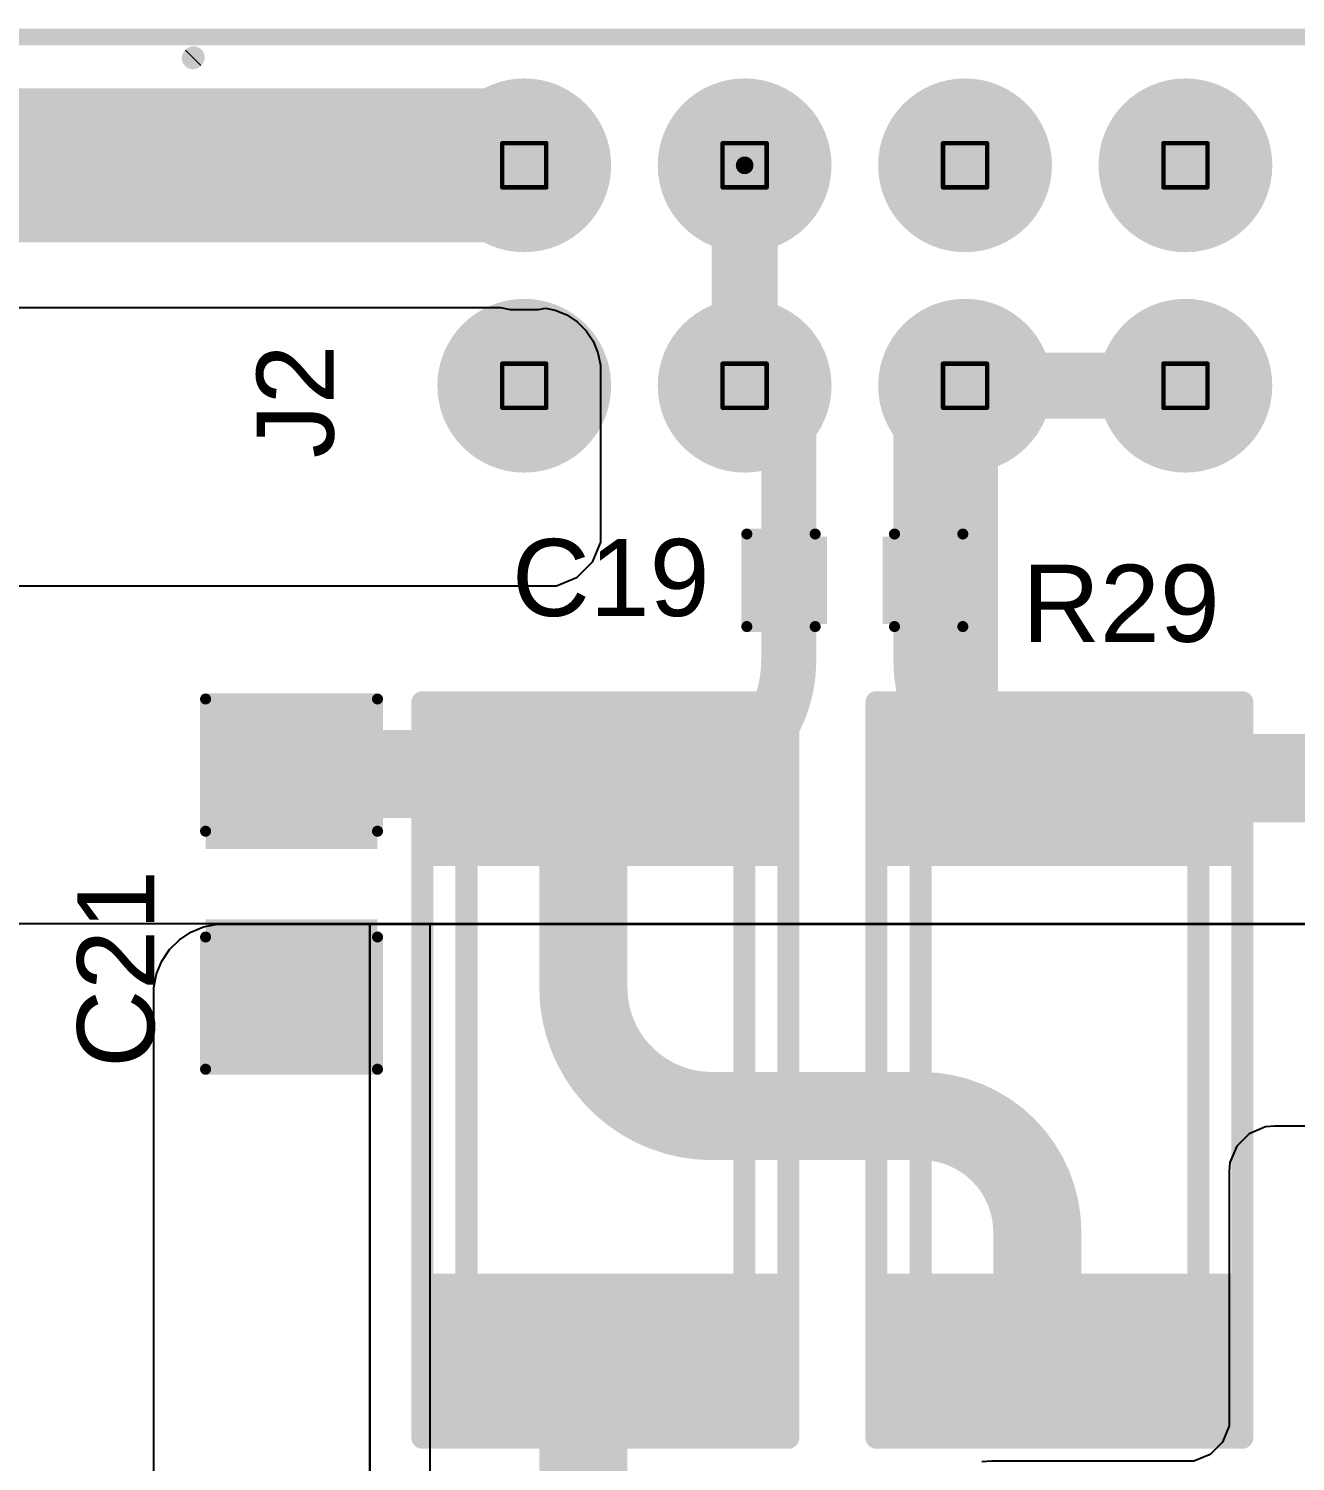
# Model space of a CAD drawing. Header units: inches. Extents: x 0 to 276, y 0 to 124.
# Drawn here: x 35.32 to 49.92, y 48.33 to 64.85 of the extents above; entities that cross this region are included whole.
import ezdxf

# ---------------------------------------------------------------- set-up
doc = ezdxf.new("R2010")
doc.units = ezdxf.units.IN
for name, color, linetype in [('Board Outline', 216, 'Continuous'), ('Bottom Layer', 5, 'Continuous'), ('Bottom Overlay', 54, 'Continuous'), ('Bottom Paste', 16, 'Continuous'), ('Bottom Solder', 6, 'Continuous'), ('Drill Drawing', 1, 'Continuous'), ('Multi-Layer', 9, 'Continuous'), ('Pad Holes', 156, 'Continuous'), ('Top Layer', 1, 'Continuous'), ('Top Overlay', 2, 'Continuous'), ('Top Paste', 8, 'Continuous'), ('Top Solder', 216, 'Continuous')]:
    doc.layers.add(name, color=color, linetype=linetype)
doc.styles.add('Arial', font='', dxfattribs={"height": 0.2})
doc.styles.get('Arial').set_extended_font_data('Arial')

# ---------------------------------------------------------------- blocks, each defined once
blk = doc.blocks.new('SFH11_PBPC_D12_RA_BK_10')
at = {"layer": 'Bottom Layer'}
h = blk.add_hatch(color=5, dxfattribs=at)
edge = h.paths.add_edge_path()
edge.add_arc((6.35, 1.27000254), 0.8999982, 0, 360)
h = blk.add_hatch(color=5, dxfattribs=at)
edge = h.paths.add_edge_path()
edge.add_arc((8.889999999999999, 1.27000254), 0.8999982, 0, 360)
h = blk.add_hatch(color=5, dxfattribs=at)
edge = h.paths.add_edge_path()
edge.add_arc((11.43, 1.27000254), 0.8999982, 0, 360)
h = blk.add_hatch(color=5, dxfattribs=at)
edge = h.paths.add_edge_path()
edge.add_arc((13.97, 1.27000254), 0.8999982, 0, 360)
h = blk.add_hatch(color=5, dxfattribs=at)
edge = h.paths.add_edge_path()
edge.add_arc((6.35, -1.26999746), 0.8999982, 0, 360)
h = blk.add_hatch(color=5, dxfattribs=at)
edge = h.paths.add_edge_path()
edge.add_arc((8.889999999999999, -1.26999492), 0.8999982, 0, 360)
h = blk.add_hatch(color=5, dxfattribs=at)
edge = h.paths.add_edge_path()
edge.add_arc((11.43000254, -1.26999492), 0.8999982, 0, 360)
h = blk.add_hatch(color=5, dxfattribs=at)
edge = h.paths.add_edge_path()
edge.add_arc((13.97, -1.26999492), 0.8999982, 0, 360)
at = {"layer": 'Bottom Solder'}
h = blk.add_hatch(color=6, dxfattribs=at)
edge = h.paths.add_edge_path()
edge.add_arc((6.35, 1.27000254), 1.0015982, 0, 360)
h = blk.add_hatch(color=6, dxfattribs=at)
edge = h.paths.add_edge_path()
edge.add_arc((8.889999999999999, 1.27000254), 1.0015982, 0, 360)
h = blk.add_hatch(color=6, dxfattribs=at)
edge = h.paths.add_edge_path()
edge.add_arc((11.43, 1.27000254), 1.0015982, 0, 360)
h = blk.add_hatch(color=6, dxfattribs=at)
edge = h.paths.add_edge_path()
edge.add_arc((13.97, 1.27000254), 1.0015982, 0, 360)
h = blk.add_hatch(color=6, dxfattribs=at)
edge = h.paths.add_edge_path()
edge.add_arc((6.35, -1.26999746), 1.0015982, 0, 360)
h = blk.add_hatch(color=6, dxfattribs=at)
edge = h.paths.add_edge_path()
edge.add_arc((8.889999999999999, -1.26999492), 1.0015982, 0, 360)
h = blk.add_hatch(color=6, dxfattribs=at)
edge = h.paths.add_edge_path()
edge.add_arc((11.43000254, -1.26999492), 1.0015982, 0, 360)
h = blk.add_hatch(color=6, dxfattribs=at)
edge = h.paths.add_edge_path()
edge.add_arc((13.97, -1.26999492), 1.0015982, 0, 360)
at = {"layer": 'Multi-Layer'}
h = blk.add_hatch(color=9, dxfattribs=at)
edge = h.paths.add_edge_path()
edge.add_arc((6.35, 1.27000254), 0.8999982, 0, 360)
h = blk.add_hatch(color=9, dxfattribs=at)
edge = h.paths.add_edge_path()
edge.add_arc((8.889999999999999, 1.27000254), 0.8999982, 0, 360)
h = blk.add_hatch(color=9, dxfattribs=at)
edge = h.paths.add_edge_path()
edge.add_arc((11.43, 1.27000254), 0.8999982, 0, 360)
h = blk.add_hatch(color=9, dxfattribs=at)
edge = h.paths.add_edge_path()
edge.add_arc((13.97, 1.27000254), 0.8999982, 0, 360)
h = blk.add_hatch(color=9, dxfattribs=at)
edge = h.paths.add_edge_path()
edge.add_arc((6.35, -1.26999746), 0.8999982, 0, 360)
h = blk.add_hatch(color=9, dxfattribs=at)
edge = h.paths.add_edge_path()
edge.add_arc((8.889999999999999, -1.26999492), 0.8999982, 0, 360)
h = blk.add_hatch(color=9, dxfattribs=at)
edge = h.paths.add_edge_path()
edge.add_arc((11.43000254, -1.26999492), 0.8999982, 0, 360)
h = blk.add_hatch(color=9, dxfattribs=at)
edge = h.paths.add_edge_path()
edge.add_arc((13.97, -1.26999492), 0.8999982, 0, 360)
at = {"layer": 'Pad Holes'}
h = blk.add_hatch(color=7, dxfattribs=at)
edge = h.paths.add_edge_path()
edge.add_arc((6.35, 1.27000254), 0.50999898, 0, 360)
h = blk.add_hatch(color=7, dxfattribs=at)
edge = h.paths.add_edge_path()
edge.add_arc((8.889999999999999, 1.27000254), 0.50999898, 0, 360)
h = blk.add_hatch(color=7, dxfattribs=at)
edge = h.paths.add_edge_path()
edge.add_arc((11.43, 1.27000254), 0.50999898, 0, 360)
h = blk.add_hatch(color=7, dxfattribs=at)
edge = h.paths.add_edge_path()
edge.add_arc((13.97, 1.27000254), 0.50999898, 0, 360)
h = blk.add_hatch(color=7, dxfattribs=at)
edge = h.paths.add_edge_path()
edge.add_arc((6.35, -1.26999746), 0.50999898, 0, 360)
h = blk.add_hatch(color=7, dxfattribs=at)
edge = h.paths.add_edge_path()
edge.add_arc((8.889999999999999, -1.26999492), 0.50999898, 0, 360)
h = blk.add_hatch(color=7, dxfattribs=at)
edge = h.paths.add_edge_path()
edge.add_arc((11.43000254, -1.26999492), 0.50999898, 0, 360)
h = blk.add_hatch(color=7, dxfattribs=at)
edge = h.paths.add_edge_path()
edge.add_arc((13.97, -1.26999492), 0.50999898, 0, 360)
at = {"layer": 'Top Layer'}
h = blk.add_hatch(color=1, dxfattribs=at)
edge = h.paths.add_edge_path()
edge.add_arc((6.35, 1.27000254), 0.8999982, 0, 360)
h = blk.add_hatch(color=1, dxfattribs=at)
edge = h.paths.add_edge_path()
edge.add_arc((8.889999999999999, 1.27000254), 0.8999982, 0, 360)
h = blk.add_hatch(color=1, dxfattribs=at)
edge = h.paths.add_edge_path()
edge.add_arc((11.43, 1.27000254), 0.8999982, 0, 360)
h = blk.add_hatch(color=1, dxfattribs=at)
edge = h.paths.add_edge_path()
edge.add_arc((13.97, 1.27000254), 0.8999982, 0, 360)
h = blk.add_hatch(color=1, dxfattribs=at)
edge = h.paths.add_edge_path()
edge.add_arc((6.35, -1.26999746), 0.8999982, 0, 360)
h = blk.add_hatch(color=1, dxfattribs=at)
edge = h.paths.add_edge_path()
edge.add_arc((8.889999999999999, -1.26999492), 0.8999982, 0, 360)
h = blk.add_hatch(color=1, dxfattribs=at)
edge = h.paths.add_edge_path()
edge.add_arc((11.43000254, -1.26999492), 0.8999982, 0, 360)
h = blk.add_hatch(color=1, dxfattribs=at)
edge = h.paths.add_edge_path()
edge.add_arc((13.97, -1.26999492), 0.8999982, 0, 360)
at = {"layer": 'Top Solder'}
h = blk.add_hatch(color=216, dxfattribs=at)
edge = h.paths.add_edge_path()
edge.add_arc((6.35, 1.27000254), 1.0015982, 0, 360)
h = blk.add_hatch(color=216, dxfattribs=at)
edge = h.paths.add_edge_path()
edge.add_arc((8.889999999999999, 1.27000254), 1.0015982, 0, 360)
h = blk.add_hatch(color=216, dxfattribs=at)
edge = h.paths.add_edge_path()
edge.add_arc((11.43, 1.27000254), 1.0015982, 0, 360)
h = blk.add_hatch(color=216, dxfattribs=at)
edge = h.paths.add_edge_path()
edge.add_arc((13.97, 1.27000254), 1.0015982, 0, 360)
h = blk.add_hatch(color=216, dxfattribs=at)
edge = h.paths.add_edge_path()
edge.add_arc((6.35, -1.26999746), 1.0015982, 0, 360)
h = blk.add_hatch(color=216, dxfattribs=at)
edge = h.paths.add_edge_path()
edge.add_arc((8.889999999999999, -1.26999492), 1.0015982, 0, 360)
h = blk.add_hatch(color=216, dxfattribs=at)
edge = h.paths.add_edge_path()
edge.add_arc((11.43000254, -1.26999492), 1.0015982, 0, 360)
h = blk.add_hatch(color=216, dxfattribs=at)
edge = h.paths.add_edge_path()
edge.add_arc((13.97, -1.26999492), 1.0015982, 0, 360)
at = {"layer": 'Top Overlay'}
blk.add_lwpolyline([(17.79002538, -2.50457208, 0.254, 0.254, 0), (17.78, -2.51459746, 0.254, 0.254, 0)], format="xyseb", dxfattribs=at)
for points in [[(17.7165, -2.51459746, 0.127, 0.127, 1), (17.8435, -2.51459746, 0.127, 0.127, 1)], [(17.72652538, -2.50457208, 0.127, 0.127, 1), (17.85352538, -2.50457208, 0.127, 0.127, 1)]]:
    blk.add_lwpolyline(points, format="xyseb", close=True, dxfattribs=at)
blk = doc.blocks.new('RES_2512_23')
at = {"layer": 'Top Layer'}
for points in [[(-4.04999825, 1.70000041), (-2.44999891, 1.70000041), (-2.44999891, -1.70000041), (-4.04999825, -1.70000041)], [(2.45000145, 1.70000041), (4.050000789999999, 1.70000041), (4.050000789999999, -1.70000041), (2.45000145, -1.70000041)]]:
    blk.add_hatch(color=1, dxfattribs=at).paths.add_polyline_path(points)
at = {"layer": 'Top Paste'}
for points in [[(-4.04999825, 1.70000041), (-2.44999891, 1.70000041), (-2.44999891, -1.70000041), (-4.04999825, -1.70000041)], [(2.45000145, 1.70000041), (4.050000789999999, 1.70000041), (4.050000789999999, -1.70000041), (2.45000145, -1.70000041)]]:
    blk.add_hatch(color=8, dxfattribs=at).paths.add_polyline_path(points)
at = {"layer": 'Top Solder'}
for points in [[(-4.15159825, 1.80160041), (-2.34839891, 1.80160041), (-2.34839891, -1.80160041), (-4.15159825, -1.80160041)], [(2.34840145, 1.80160041), (4.15160079, 1.80160041), (4.15160079, -1.80160041), (2.34840145, -1.80160041)]]:
    blk.add_hatch(color=216, dxfattribs=at).paths.add_polyline_path(points)
at = {"layer": 'Top Overlay'}
for points in [[(-4.2418, 1.8542, 0.254, 0.254, 0), (4.236557439999999, 1.8542, 0.254, 0.254, 0)], [(-4.2418, 1.8542, 0.254, 0.254, 0), (-4.2418, -1.8542, 0.254, 0.254, 0)], [(4.236557439999999, 1.8542, 0.254, 0.254, 0), (4.236557439999999, -1.8542, 0.254, 0.254, 0)], [(-4.2418, -1.8542, 0.254, 0.254, 0), (4.236557439999999, -1.8542, 0.254, 0.254, 0)]]:
    blk.add_lwpolyline(points, format="xyseb", dxfattribs=at)
for points in [[(-4.3053, 1.8542, 0.127, 0.127, 1), (-4.1783, 1.8542, 0.127, 0.127, 1)], [(-4.3053, 1.8542, 0.127, 0.127, 1), (-4.1783, 1.8542, 0.127, 0.127, 1)], [(4.17305744, 1.8542, 0.127, 0.127, 1), (4.30005744, 1.8542, 0.127, 0.127, 1)], [(4.17305744, 1.8542, 0.127, 0.127, 1), (4.30005744, 1.8542, 0.127, 0.127, 1)], [(-4.3053, -1.8542, 0.127, 0.127, 1), (-4.1783, -1.8542, 0.127, 0.127, 1)], [(-4.3053, -1.8542, 0.127, 0.127, 1), (-4.1783, -1.8542, 0.127, 0.127, 1)], [(4.17305744, -1.8542, 0.127, 0.127, 1), (4.30005744, -1.8542, 0.127, 0.127, 1)], [(4.17305744, -1.8542, 0.127, 0.127, 1), (4.30005744, -1.8542, 0.127, 0.127, 1)]]:
    blk.add_lwpolyline(points, format="xyseb", close=True, dxfattribs=at)
blk = doc.blocks.new('RES_2512_24')
at = {"layer": 'Top Layer'}
for points in [[(-4.04999825, 1.70000041), (-2.44999891, 1.70000041), (-2.44999891, -1.70000041), (-4.04999825, -1.70000041)], [(2.45000145, 1.70000041), (4.050000789999999, 1.70000041), (4.050000789999999, -1.70000041), (2.45000145, -1.70000041)]]:
    blk.add_hatch(color=1, dxfattribs=at).paths.add_polyline_path(points)
at = {"layer": 'Top Paste'}
for points in [[(-4.04999825, 1.70000041), (-2.44999891, 1.70000041), (-2.44999891, -1.70000041), (-4.04999825, -1.70000041)], [(2.45000145, 1.70000041), (4.050000789999999, 1.70000041), (4.050000789999999, -1.70000041), (2.45000145, -1.70000041)]]:
    blk.add_hatch(color=8, dxfattribs=at).paths.add_polyline_path(points)
at = {"layer": 'Top Solder'}
for points in [[(-4.15159825, 1.80160041), (-2.34839891, 1.80160041), (-2.34839891, -1.80160041), (-4.15159825, -1.80160041)], [(2.34840145, 1.80160041), (4.15160079, 1.80160041), (4.15160079, -1.80160041), (2.34840145, -1.80160041)]]:
    blk.add_hatch(color=216, dxfattribs=at).paths.add_polyline_path(points)
at = {"layer": 'Top Overlay'}
for points in [[(-4.2418, 1.8542, 0.254, 0.254, 0), (4.236557439999999, 1.8542, 0.254, 0.254, 0)], [(-4.2418, 1.8542, 0.254, 0.254, 0), (-4.2418, -1.8542, 0.254, 0.254, 0)], [(4.236557439999999, 1.8542, 0.254, 0.254, 0), (4.236557439999999, -1.8542, 0.254, 0.254, 0)], [(-4.2418, -1.8542, 0.254, 0.254, 0), (4.236557439999999, -1.8542, 0.254, 0.254, 0)]]:
    blk.add_lwpolyline(points, format="xyseb", dxfattribs=at)
for points in [[(-4.3053, 1.8542, 0.127, 0.127, 1), (-4.1783, 1.8542, 0.127, 0.127, 1)], [(-4.3053, 1.8542, 0.127, 0.127, 1), (-4.1783, 1.8542, 0.127, 0.127, 1)], [(4.17305744, 1.8542, 0.127, 0.127, 1), (4.30005744, 1.8542, 0.127, 0.127, 1)], [(4.17305744, 1.8542, 0.127, 0.127, 1), (4.30005744, 1.8542, 0.127, 0.127, 1)], [(-4.3053, -1.8542, 0.127, 0.127, 1), (-4.1783, -1.8542, 0.127, 0.127, 1)], [(-4.3053, -1.8542, 0.127, 0.127, 1), (-4.1783, -1.8542, 0.127, 0.127, 1)], [(4.17305744, -1.8542, 0.127, 0.127, 1), (4.30005744, -1.8542, 0.127, 0.127, 1)], [(4.17305744, -1.8542, 0.127, 0.127, 1), (4.30005744, -1.8542, 0.127, 0.127, 1)]]:
    blk.add_lwpolyline(points, format="xyseb", close=True, dxfattribs=at)
blk = doc.blocks.new('RES_2512_B_25')
at = {"layer": 'Bottom Layer'}
for points in [[(-4.04999825, 1.70000041), (-2.44999891, 1.70000041), (-2.44999891, -1.70000041), (-4.04999825, -1.70000041)], [(2.45000145, 1.70000041), (4.050000789999999, 1.70000041), (4.050000789999999, -1.70000041), (2.45000145, -1.70000041)]]:
    blk.add_hatch(color=5, dxfattribs=at).paths.add_polyline_path(points)
at = {"layer": 'Bottom Paste'}
for points in [[(-4.04999825, 1.70000041), (-2.44999891, 1.70000041), (-2.44999891, -1.70000041), (-4.04999825, -1.70000041)], [(2.45000145, 1.70000041), (4.050000789999999, 1.70000041), (4.050000789999999, -1.70000041), (2.45000145, -1.70000041)]]:
    blk.add_hatch(color=16, dxfattribs=at).paths.add_polyline_path(points)
at = {"layer": 'Bottom Solder'}
for points in [[(-4.15159825, 1.80160041), (-2.34839891, 1.80160041), (-2.34839891, -1.80160041), (-4.15159825, -1.80160041)], [(2.34840145, 1.80160041), (4.15160079, 1.80160041), (4.15160079, -1.80160041), (2.34840145, -1.80160041)]]:
    blk.add_hatch(color=6, dxfattribs=at).paths.add_polyline_path(points)
at = {"layer": 'Bottom Overlay'}
for points in [[(-4.2418, 1.8542, 0.254, 0.254, 0), (-4.2418, -1.8542, 0.254, 0.254, 0)], [(-4.2418, 1.8542, 0.254, 0.254, 0), (4.236557439999999, 1.8542, 0.254, 0.254, 0)], [(4.236557439999999, 1.8542, 0.254, 0.254, 0), (4.236557439999999, -1.8542, 0.254, 0.254, 0)], [(-4.2418, -1.8542, 0.254, 0.254, 0), (4.236557439999999, -1.8542, 0.254, 0.254, 0)]]:
    blk.add_lwpolyline(points, format="xyseb", dxfattribs=at)
for points in [[(-4.3053, 1.8542, 0.127, 0.127, 1), (-4.1783, 1.8542, 0.127, 0.127, 1)], [(-4.3053, 1.8542, 0.127, 0.127, 1), (-4.1783, 1.8542, 0.127, 0.127, 1)], [(4.17305744, 1.8542, 0.127, 0.127, 1), (4.30005744, 1.8542, 0.127, 0.127, 1)], [(4.17305744, 1.8542, 0.127, 0.127, 1), (4.30005744, 1.8542, 0.127, 0.127, 1)], [(-4.3053, -1.8542, 0.127, 0.127, 1), (-4.1783, -1.8542, 0.127, 0.127, 1)], [(-4.3053, -1.8542, 0.127, 0.127, 1), (-4.1783, -1.8542, 0.127, 0.127, 1)], [(4.17305744, -1.8542, 0.127, 0.127, 1), (4.30005744, -1.8542, 0.127, 0.127, 1)], [(4.17305744, -1.8542, 0.127, 0.127, 1), (4.30005744, -1.8542, 0.127, 0.127, 1)]]:
    blk.add_lwpolyline(points, format="xyseb", close=True, dxfattribs=at)
blk = doc.blocks.new('RES_2512_B_26')
at = {"layer": 'Bottom Layer'}
for points in [[(-4.04999825, 1.70000041), (-2.44999891, 1.70000041), (-2.44999891, -1.70000041), (-4.04999825, -1.70000041)], [(2.45000145, 1.70000041), (4.050000789999999, 1.70000041), (4.050000789999999, -1.70000041), (2.45000145, -1.70000041)]]:
    blk.add_hatch(color=5, dxfattribs=at).paths.add_polyline_path(points)
at = {"layer": 'Bottom Paste'}
for points in [[(-4.04999825, 1.70000041), (-2.44999891, 1.70000041), (-2.44999891, -1.70000041), (-4.04999825, -1.70000041)], [(2.45000145, 1.70000041), (4.050000789999999, 1.70000041), (4.050000789999999, -1.70000041), (2.45000145, -1.70000041)]]:
    blk.add_hatch(color=16, dxfattribs=at).paths.add_polyline_path(points)
at = {"layer": 'Bottom Solder'}
for points in [[(-4.15159825, 1.80160041), (-2.34839891, 1.80160041), (-2.34839891, -1.80160041), (-4.15159825, -1.80160041)], [(2.34840145, 1.80160041), (4.15160079, 1.80160041), (4.15160079, -1.80160041), (2.34840145, -1.80160041)]]:
    blk.add_hatch(color=6, dxfattribs=at).paths.add_polyline_path(points)
at = {"layer": 'Bottom Overlay'}
for points in [[(-4.2418, 1.8542, 0.254, 0.254, 0), (-4.2418, -1.8542, 0.254, 0.254, 0)], [(-4.2418, 1.8542, 0.254, 0.254, 0), (4.236557439999999, 1.8542, 0.254, 0.254, 0)], [(4.236557439999999, 1.8542, 0.254, 0.254, 0), (4.236557439999999, -1.8542, 0.254, 0.254, 0)], [(-4.2418, -1.8542, 0.254, 0.254, 0), (4.236557439999999, -1.8542, 0.254, 0.254, 0)]]:
    blk.add_lwpolyline(points, format="xyseb", dxfattribs=at)
for points in [[(-4.3053, 1.8542, 0.127, 0.127, 1), (-4.1783, 1.8542, 0.127, 0.127, 1)], [(-4.3053, 1.8542, 0.127, 0.127, 1), (-4.1783, 1.8542, 0.127, 0.127, 1)], [(4.17305744, 1.8542, 0.127, 0.127, 1), (4.30005744, 1.8542, 0.127, 0.127, 1)], [(4.17305744, 1.8542, 0.127, 0.127, 1), (4.30005744, 1.8542, 0.127, 0.127, 1)], [(-4.3053, -1.8542, 0.127, 0.127, 1), (-4.1783, -1.8542, 0.127, 0.127, 1)], [(-4.3053, -1.8542, 0.127, 0.127, 1), (-4.1783, -1.8542, 0.127, 0.127, 1)], [(4.17305744, -1.8542, 0.127, 0.127, 1), (4.30005744, -1.8542, 0.127, 0.127, 1)], [(4.17305744, -1.8542, 0.127, 0.127, 1), (4.30005744, -1.8542, 0.127, 0.127, 1)]]:
    blk.add_lwpolyline(points, format="xyseb", close=True, dxfattribs=at)
blk = doc.blocks.new('C___1206_35')
at = {"layer": 'Top Layer'}
for points in [[(-2.03199746, 0.889), (-0.50799746, 0.889), (-0.50799746, -0.889), (-2.03199746, -0.889)], [(0.50799746, 0.889), (2.03199746, 0.889), (2.03199746, -0.889), (0.50799746, -0.889)]]:
    blk.add_hatch(color=1, dxfattribs=at).paths.add_polyline_path(points)
at = {"layer": 'Top Paste'}
for points in [[(-2.03199746, 0.889), (-0.50799746, 0.889), (-0.50799746, -0.889), (-2.03199746, -0.889)], [(0.50799746, 0.889), (2.03199746, 0.889), (2.03199746, -0.889), (0.50799746, -0.889)]]:
    blk.add_hatch(color=8, dxfattribs=at).paths.add_polyline_path(points)
at = {"layer": 'Top Solder'}
for points in [[(-2.13359746, 0.9905999999999999), (-0.40639746, 0.9905999999999999), (-0.40639746, -0.9905999999999999), (-2.13359746, -0.9905999999999999)], [(0.40639746, 0.9905999999999999), (2.13359746, 0.9905999999999999), (2.13359746, -0.9905999999999999), (0.40639746, -0.9905999999999999)]]:
    blk.add_hatch(color=216, dxfattribs=at).paths.add_polyline_path(points)
at = {"layer": 'Top Overlay'}
for points in [[(-2.1336, 0.9905999999999999, 0.127, 0.127, 0), (-0.6096, 0.9905999999999999, 0.127, 0.127, 0)], [(-2.1336, 0.9905999999999999, 0.127, 0.127, 0), (-2.1336, -0.9905999999999999, 0.127, 0.127, 0)], [(0.6096, 0.9905999999999999, 0.127, 0.127, 0), (2.1336, 0.9905999999999999, 0.127, 0.127, 0)], [(2.1336, 0.9905999999999999, 0.127, 0.127, 0), (2.1336, -0.9905999999999999, 0.127, 0.127, 0)], [(-2.1336, -0.9905999999999999, 0.127, 0.127, 0), (-0.6096, -0.9905999999999999, 0.127, 0.127, 0)], [(0.6096, -0.9905999999999999, 0.127, 0.127, 0), (2.1336, -0.9905999999999999, 0.127, 0.127, 0)]]:
    blk.add_lwpolyline(points, format="xyseb", dxfattribs=at)
for points in [[(-2.16535, 0.9905999999999999, 0.0635, 0.0635, 1), (-2.10185, 0.9905999999999999, 0.0635, 0.0635, 1)], [(-2.16535, 0.9905999999999999, 0.0635, 0.0635, 1), (-2.10185, 0.9905999999999999, 0.0635, 0.0635, 1)], [(-0.64135, 0.9905999999999999, 0.0635, 0.0635, 1), (-0.57785, 0.9905999999999999, 0.0635, 0.0635, 1)], [(0.57785, 0.9905999999999999, 0.0635, 0.0635, 1), (0.64135, 0.9905999999999999, 0.0635, 0.0635, 1)], [(2.10185, 0.9905999999999999, 0.0635, 0.0635, 1), (2.16535, 0.9905999999999999, 0.0635, 0.0635, 1)], [(2.10185, 0.9905999999999999, 0.0635, 0.0635, 1), (2.16535, 0.9905999999999999, 0.0635, 0.0635, 1)], [(-2.16535, -0.9905999999999999, 0.0635, 0.0635, 1), (-2.10185, -0.9905999999999999, 0.0635, 0.0635, 1)], [(-2.16535, -0.9905999999999999, 0.0635, 0.0635, 1), (-2.10185, -0.9905999999999999, 0.0635, 0.0635, 1)], [(-0.64135, -0.9905999999999999, 0.0635, 0.0635, 1), (-0.57785, -0.9905999999999999, 0.0635, 0.0635, 1)], [(0.57785, -0.9905999999999999, 0.0635, 0.0635, 1), (0.64135, -0.9905999999999999, 0.0635, 0.0635, 1)], [(2.10185, -0.9905999999999999, 0.0635, 0.0635, 1), (2.16535, -0.9905999999999999, 0.0635, 0.0635, 1)], [(2.10185, -0.9905999999999999, 0.0635, 0.0635, 1), (2.16535, -0.9905999999999999, 0.0635, 0.0635, 1)]]:
    blk.add_lwpolyline(points, format="xyseb", close=True, dxfattribs=at)
blk = doc.blocks.new('C___0603_37')
at = {"layer": 'Top Layer'}
for points in [[(-0.3809999999999999, 0.4445), (-0.3809999999999999, -0.4445), (-1.143, -0.4445), (-1.143, 0.4445)], [(1.143, 0.4445), (1.143, -0.4445), (0.3809999999999999, -0.4445), (0.3809999999999999, 0.4445)]]:
    blk.add_hatch(color=1, dxfattribs=at).paths.add_polyline_path(points)
at = {"layer": 'Top Paste'}
for points in [[(-0.3809999999999999, 0.4445), (-0.3809999999999999, -0.4445), (-1.143, -0.4445), (-1.143, 0.4445)], [(1.143, 0.4445), (1.143, -0.4445), (0.3809999999999999, -0.4445), (0.3809999999999999, 0.4445)]]:
    blk.add_hatch(color=8, dxfattribs=at).paths.add_polyline_path(points)
at = {"layer": 'Top Solder'}
for points in [[(-0.3210001199999999, 0.50449988), (-0.3210001199999999, -0.50449988), (-1.20299988, -0.50449988), (-1.20299988, 0.50449988)], [(1.20299988, 0.50449988), (1.20299988, -0.50449988), (0.3210001199999999, -0.50449988), (0.3210001199999999, 0.50449988)]]:
    blk.add_hatch(color=216, dxfattribs=at).paths.add_polyline_path(points)
at = {"layer": 'Top Overlay'}
for points in [[(-1.2446, 0.5334, 0.127, 0.127, 0), (-1.2446, -0.5334, 0.127, 0.127, 0)], [(-0.4571999999999999, 0.5334, 0.127, 0.127, 0), (-1.2446, 0.5334, 0.127, 0.127, 0)], [(1.2446, 0.5334, 0.127, 0.127, 0), (0.4571999999999999, 0.5334, 0.127, 0.127, 0)], [(1.2446, 0.5334, 0.127, 0.127, 0), (1.2446, -0.5334, 0.127, 0.127, 0)], [(-0.4571999999999999, -0.5334, 0.127, 0.127, 0), (-1.2446, -0.5334, 0.127, 0.127, 0)], [(1.2446, -0.5334, 0.127, 0.127, 0), (0.4571999999999999, -0.5334, 0.127, 0.127, 0)]]:
    blk.add_lwpolyline(points, format="xyseb", dxfattribs=at)
for points in [[(-1.27635, 0.5334, 0.0635, 0.0635, 1), (-1.21285, 0.5334, 0.0635, 0.0635, 1)], [(-1.27635, 0.5334, 0.0635, 0.0635, 1), (-1.21285, 0.5334, 0.0635, 0.0635, 1)], [(-0.4889499999999999, 0.5334, 0.0635, 0.0635, 1), (-0.42545, 0.5334, 0.0635, 0.0635, 1)], [(0.42545, 0.5334, 0.0635, 0.0635, 1), (0.4889499999999999, 0.5334, 0.0635, 0.0635, 1)], [(1.21285, 0.5334, 0.0635, 0.0635, 1), (1.27635, 0.5334, 0.0635, 0.0635, 1)], [(1.21285, 0.5334, 0.0635, 0.0635, 1), (1.27635, 0.5334, 0.0635, 0.0635, 1)], [(-1.27635, -0.5334, 0.0635, 0.0635, 1), (-1.21285, -0.5334, 0.0635, 0.0635, 1)], [(-1.27635, -0.5334, 0.0635, 0.0635, 1), (-1.21285, -0.5334, 0.0635, 0.0635, 1)], [(-0.4889499999999999, -0.5334, 0.0635, 0.0635, 1), (-0.42545, -0.5334, 0.0635, 0.0635, 1)], [(0.42545, -0.5334, 0.0635, 0.0635, 1), (0.4889499999999999, -0.5334, 0.0635, 0.0635, 1)], [(1.21285, -0.5334, 0.0635, 0.0635, 1), (1.27635, -0.5334, 0.0635, 0.0635, 1)], [(1.21285, -0.5334, 0.0635, 0.0635, 1), (1.27635, -0.5334, 0.0635, 0.0635, 1)]]:
    blk.add_lwpolyline(points, format="xyseb", close=True, dxfattribs=at)

msp = doc.modelspace()

# ---------------------------------------------------------------- linework, layer by layer
at = {"layer": 'Board Outline'}
msp.add_lwpolyline([(0.24999696, 64.75001528, 0.1905, 0.1905, 0), (109.7499964, 64.75001528, 0.1905, 0.1905, 0)], format="xyseb", dxfattribs=at)
at = {"layer": 'Bottom Layer'}
for p, q in [((15.87883032, 61.63001898), (40.75570208, 61.63001898)), ((40.75570208, 61.63001898), (40.86630891999999, 61.6080175)), ((40.86630891999999, 61.6080175), (41.1936946, 61.6080175)), ((41.1936946, 61.6080175), (41.27426086, 61.62404236)), ((41.27426086, 61.62404236), (41.38646789999999, 61.60172591999999)), ((41.38646789999999, 61.60172591999999), (41.52047068, 61.54622183999999)), ((41.52047068, 61.54622183999999), (41.64106734, 61.46564034)), ((41.64106734, 61.46564034), (41.74362491999999, 61.36307768)), ((41.74362491999999, 61.36307768), (41.82420134, 61.24247848)), ((41.82420134, 61.24247848), (41.87970034, 61.10847569999999)), ((41.87970034, 61.10847569999999), (41.90799086, 60.96622046)), ((41.90799086, 60.96622046), (41.90798324, 60.89369838)), ((41.90798324, 60.89369838), (41.90800356, 59.05300102)), ((41.90800356, 59.05300102), (41.90799848, 59.05299847999999)), ((41.90799848, 59.05299847999999), (41.90800864, 58.92708305999999)), ((41.90800864, 58.92708305999999), (41.81164104, 58.69441905999999)), ((41.81164104, 58.69441905999999), (41.63356672, 58.51634727999999)), ((41.63356672, 58.51634727999999), (41.40090017999999, 58.4199873)), ((41.27498476, 58.41999999999999), (23.49499746, 58.41999999999999)), ((41.40090017999999, 58.4199873), (41.27498476, 58.41999999999999)), ((26.54369088, 54.5317172), (39.24883438, 54.5317172)), ((39.24883438, 37.4926987), (39.24883438, 54.5317172)), ((39.24883438, 54.5317172), (39.94010046, 54.5317172)), ((39.24883438, 54.5317172), (39.24883438, 51.1576955)), ((39.94010046, 54.5317172), (39.94010046, 37.4926987)), ((39.24883438, 51.1576955), (39.24883438, 48.0336987))]:
    msp.add_line(p, q, dxfattribs=at)
for points in [[(43.57000176, 60.73001823999999, 0.7619999999999999, 0.7619999999999999, 0), (43.57000176, 63.27001316, 0.7619999999999999, 0.7619999999999999, 0)], [(46.11000176, 56.70519774, 0.7619999999999999, 0.7619999999999999, 0), (46.11000176, 60.73001823999999, 0.7619999999999999, 0.7619999999999999, 0)], [(46.11000176, 60.73001823999999, 0.7619999999999999, 0.7619999999999999, 0), (48.64999414, 60.73001823999999, 0.7619999999999999, 0.7619999999999999, 0)], [(46.11000176, 56.70519774, 0.7619999999999999, 0.7619999999999999, 0), (46.94323352, 56.0956968, 0.7619999999999999, 0.7619999999999999, 0)], [(41.71083352, 53.79338237999999, 1.016, 1.016, 0), (41.71083352, 56.0956968, 1.016, 1.016, 0)], [(43.1921031, 52.31211279999999, 1.016, 1.016, -0.4142135623730951), (41.71083352, 53.79338237999999, 1.016, 1.016, 0)], [(43.1921031, 52.31211279999999, 1.016, 1.016, 0), (45.60436396, 52.31211279999999, 1.016, 1.016, 0)], [(45.60436396, 52.31211279999999, 1.016, 1.016, -0.4142135623730951), (46.94323352, 50.97324324, 1.016, 1.016, 0)], [(46.94323352, 49.5956971, 1.016, 1.016, 0), (46.94323352, 50.97324324, 1.016, 1.016, 0)], [(41.71083352, 45.5546968, 1.016, 1.016, 0), (41.71083352, 49.5956971, 1.016, 1.016, 0)]]:
    msp.add_lwpolyline(points, format="xyseb", dxfattribs=at)
for points in [[(43.37950176, 63.27001316, 0.3809999999999999, 0.3809999999999999, 1), (43.76050176, 63.27001316, 0.3809999999999999, 0.3809999999999999, 1)], [(43.37950176, 60.73001823999999, 0.3809999999999999, 0.3809999999999999, 1), (43.76050176, 60.73001823999999, 0.3809999999999999, 0.3809999999999999, 1)], [(45.91950176, 60.73001823999999, 0.3809999999999999, 0.3809999999999999, 1), (46.30050176, 60.73001823999999, 0.3809999999999999, 0.3809999999999999, 1)], [(45.91950176, 60.73001823999999, 0.3809999999999999, 0.3809999999999999, 1), (46.30050176, 60.73001823999999, 0.3809999999999999, 0.3809999999999999, 1)], [(48.45949414, 60.73001823999999, 0.3809999999999999, 0.3809999999999999, 1), (48.84049414, 60.73001823999999, 0.3809999999999999, 0.3809999999999999, 1)], [(45.91950176, 56.70519774, 0.3809999999999999, 0.3809999999999999, 1), (46.30050176, 56.70519774, 0.3809999999999999, 0.3809999999999999, 1)], [(45.91950176, 56.70519774, 0.3809999999999999, 0.3809999999999999, 1), (46.30050176, 56.70519774, 0.3809999999999999, 0.3809999999999999, 1)], [(41.45683352, 56.0956968, 0.508, 0.508, 1), (41.96483352, 56.0956968, 0.508, 0.508, 1)], [(46.75273351999999, 56.0956968, 0.3809999999999999, 0.3809999999999999, 1), (47.13373352, 56.0956968, 0.3809999999999999, 0.3809999999999999, 1)], [(41.45683352, 53.79338237999999, 0.508, 0.508, 1), (41.96483352, 53.79338237999999, 0.508, 0.508, 1)], [(41.45683352, 53.79338237999999, 0.508, 0.508, 1), (41.96483352, 53.79338237999999, 0.508, 0.508, 1)], [(42.9381031, 52.31211279999999, 0.508, 0.508, 1), (43.44610309999999, 52.31211279999999, 0.508, 0.508, 1)], [(42.9381031, 52.31211279999999, 0.508, 0.508, 1), (43.44610309999999, 52.31211279999999, 0.508, 0.508, 1)], [(45.35036396, 52.31211279999999, 0.508, 0.508, 1), (45.85836396, 52.31211279999999, 0.508, 0.508, 1)], [(45.35036396, 52.31211279999999, 0.508, 0.508, 1), (45.85836396, 52.31211279999999, 0.508, 0.508, 1)], [(46.68923351999999, 50.97324324, 0.508, 0.508, 1), (47.19723352, 50.97324324, 0.508, 0.508, 1)], [(46.68923351999999, 50.97324324, 0.508, 0.508, 1), (47.19723352, 50.97324324, 0.508, 0.508, 1)], [(41.45683352, 49.5956971, 0.508, 0.508, 1), (41.96483352, 49.5956971, 0.508, 0.508, 1)], [(46.68923351999999, 49.5956971, 0.508, 0.508, 1), (47.19723352, 49.5956971, 0.508, 0.508, 1)]]:
    msp.add_lwpolyline(points, format="xyseb", close=True, dxfattribs=at)
at = {"layer": 'Drill Drawing'}
for points in [[(40.77600176, 63.52401569999999, 0.0508, 0.0508, 0), (41.28400176, 63.52401569999999, 0.0508, 0.0508, 0)], [(40.77600176, 63.01601569999999, 0.0508, 0.0508, 0), (40.77600176, 63.52401569999999, 0.0508, 0.0508, 0)], [(41.28400176, 63.01601569999999, 0.0508, 0.0508, 0), (41.28400176, 63.52401569999999, 0.0508, 0.0508, 0)], [(43.31599921999999, 63.52401569999999, 0.0508, 0.0508, 0), (43.82399922, 63.52401569999999, 0.0508, 0.0508, 0)], [(43.31599921999999, 63.01601569999999, 0.0508, 0.0508, 0), (43.31599921999999, 63.52401569999999, 0.0508, 0.0508, 0)], [(43.82399922, 63.01601569999999, 0.0508, 0.0508, 0), (43.82399922, 63.52401569999999, 0.0508, 0.0508, 0)], [(45.85600176, 63.52401569999999, 0.0508, 0.0508, 0), (46.36400175999999, 63.52401569999999, 0.0508, 0.0508, 0)], [(45.85600176, 63.01601569999999, 0.0508, 0.0508, 0), (45.85600176, 63.52401569999999, 0.0508, 0.0508, 0)], [(46.36400175999999, 63.01601569999999, 0.0508, 0.0508, 0), (46.36400175999999, 63.52401569999999, 0.0508, 0.0508, 0)], [(48.39600176, 63.52401824, 0.0508, 0.0508, 0), (48.90400176, 63.52401824, 0.0508, 0.0508, 0)], [(48.39600176, 63.01601824, 0.0508, 0.0508, 0), (48.39600176, 63.52401824, 0.0508, 0.0508, 0)], [(48.90400176, 63.01601824, 0.0508, 0.0508, 0), (48.90400176, 63.52401824, 0.0508, 0.0508, 0)], [(40.77600176, 63.01601569999999, 0.0508, 0.0508, 0), (41.28400176, 63.01601569999999, 0.0508, 0.0508, 0)], [(43.31599921999999, 63.01601569999999, 0.0508, 0.0508, 0), (43.82399922, 63.01601569999999, 0.0508, 0.0508, 0)], [(45.85600176, 63.01601569999999, 0.0508, 0.0508, 0), (46.36400175999999, 63.01601569999999, 0.0508, 0.0508, 0)], [(48.39600176, 63.01601824, 0.0508, 0.0508, 0), (48.90400176, 63.01601824, 0.0508, 0.0508, 0)], [(40.77600176, 60.98401824, 0.0508, 0.0508, 0), (41.28400176, 60.98401824, 0.0508, 0.0508, 0)], [(40.77600176, 60.47601823999999, 0.0508, 0.0508, 0), (40.77600176, 60.98401824, 0.0508, 0.0508, 0)], [(41.28400176, 60.47601823999999, 0.0508, 0.0508, 0), (41.28400176, 60.98401824, 0.0508, 0.0508, 0)], [(43.31600176, 60.98401824, 0.0508, 0.0508, 0), (43.82400176, 60.98401824, 0.0508, 0.0508, 0)], [(43.31600176, 60.47601823999999, 0.0508, 0.0508, 0), (43.31600176, 60.98401824, 0.0508, 0.0508, 0)], [(43.82400176, 60.47601823999999, 0.0508, 0.0508, 0), (43.82400176, 60.98401824, 0.0508, 0.0508, 0)], [(45.85600176, 60.98401824, 0.0508, 0.0508, 0), (46.36400175999999, 60.98401824, 0.0508, 0.0508, 0)], [(45.85600176, 60.47601823999999, 0.0508, 0.0508, 0), (45.85600176, 60.98401824, 0.0508, 0.0508, 0)], [(46.36400175999999, 60.47601823999999, 0.0508, 0.0508, 0), (46.36400175999999, 60.98401824, 0.0508, 0.0508, 0)], [(48.39600176, 60.98401824, 0.0508, 0.0508, 0), (48.90400176, 60.98401824, 0.0508, 0.0508, 0)], [(48.39600176, 60.47601823999999, 0.0508, 0.0508, 0), (48.39600176, 60.98401824, 0.0508, 0.0508, 0)], [(48.90400176, 60.47601823999999, 0.0508, 0.0508, 0), (48.90400176, 60.98401824, 0.0508, 0.0508, 0)], [(40.77600176, 60.47601823999999, 0.0508, 0.0508, 0), (41.28400176, 60.47601823999999, 0.0508, 0.0508, 0)], [(43.31600176, 60.47601823999999, 0.0508, 0.0508, 0), (43.82400176, 60.47601823999999, 0.0508, 0.0508, 0)], [(45.85600176, 60.47601823999999, 0.0508, 0.0508, 0), (46.36400175999999, 60.47601823999999, 0.0508, 0.0508, 0)], [(48.39600176, 60.47601823999999, 0.0508, 0.0508, 0), (48.90400176, 60.47601823999999, 0.0508, 0.0508, 0)]]:
    msp.add_lwpolyline(points, format="xyseb", dxfattribs=at)
for points in [[(40.76330176, 63.52401569999999, 0.0254, 0.0254, 1), (40.78870176, 63.52401569999999, 0.0254, 0.0254, 1)], [(40.76330176, 63.52401569999999, 0.0254, 0.0254, 1), (40.78870176, 63.52401569999999, 0.0254, 0.0254, 1)], [(41.27130176, 63.52401569999999, 0.0254, 0.0254, 1), (41.29670176, 63.52401569999999, 0.0254, 0.0254, 1)], [(41.27130176, 63.52401569999999, 0.0254, 0.0254, 1), (41.29670176, 63.52401569999999, 0.0254, 0.0254, 1)], [(43.30329922, 63.52401569999999, 0.0254, 0.0254, 1), (43.32869922, 63.52401569999999, 0.0254, 0.0254, 1)], [(43.30329922, 63.52401569999999, 0.0254, 0.0254, 1), (43.32869922, 63.52401569999999, 0.0254, 0.0254, 1)], [(43.81129922, 63.52401569999999, 0.0254, 0.0254, 1), (43.83669922, 63.52401569999999, 0.0254, 0.0254, 1)], [(43.81129922, 63.52401569999999, 0.0254, 0.0254, 1), (43.83669922, 63.52401569999999, 0.0254, 0.0254, 1)], [(45.84330176, 63.52401569999999, 0.0254, 0.0254, 1), (45.86870176, 63.52401569999999, 0.0254, 0.0254, 1)], [(45.84330176, 63.52401569999999, 0.0254, 0.0254, 1), (45.86870176, 63.52401569999999, 0.0254, 0.0254, 1)], [(46.35130176, 63.52401569999999, 0.0254, 0.0254, 1), (46.37670176, 63.52401569999999, 0.0254, 0.0254, 1)], [(46.35130176, 63.52401569999999, 0.0254, 0.0254, 1), (46.37670176, 63.52401569999999, 0.0254, 0.0254, 1)], [(48.38330176, 63.52401824, 0.0254, 0.0254, 1), (48.40870175999999, 63.52401824, 0.0254, 0.0254, 1)], [(48.38330176, 63.52401824, 0.0254, 0.0254, 1), (48.40870175999999, 63.52401824, 0.0254, 0.0254, 1)], [(48.89130176, 63.52401824, 0.0254, 0.0254, 1), (48.91670176, 63.52401824, 0.0254, 0.0254, 1)], [(48.89130176, 63.52401824, 0.0254, 0.0254, 1), (48.91670176, 63.52401824, 0.0254, 0.0254, 1)], [(40.76330176, 63.01601569999999, 0.0254, 0.0254, 1), (40.78870176, 63.01601569999999, 0.0254, 0.0254, 1)], [(40.76330176, 63.01601569999999, 0.0254, 0.0254, 1), (40.78870176, 63.01601569999999, 0.0254, 0.0254, 1)], [(41.27130176, 63.01601569999999, 0.0254, 0.0254, 1), (41.29670176, 63.01601569999999, 0.0254, 0.0254, 1)], [(41.27130176, 63.01601569999999, 0.0254, 0.0254, 1), (41.29670176, 63.01601569999999, 0.0254, 0.0254, 1)], [(43.30329922, 63.01601569999999, 0.0254, 0.0254, 1), (43.32869922, 63.01601569999999, 0.0254, 0.0254, 1)], [(43.30329922, 63.01601569999999, 0.0254, 0.0254, 1), (43.32869922, 63.01601569999999, 0.0254, 0.0254, 1)], [(43.81129922, 63.01601569999999, 0.0254, 0.0254, 1), (43.83669922, 63.01601569999999, 0.0254, 0.0254, 1)], [(43.81129922, 63.01601569999999, 0.0254, 0.0254, 1), (43.83669922, 63.01601569999999, 0.0254, 0.0254, 1)], [(45.84330176, 63.01601569999999, 0.0254, 0.0254, 1), (45.86870176, 63.01601569999999, 0.0254, 0.0254, 1)], [(45.84330176, 63.01601569999999, 0.0254, 0.0254, 1), (45.86870176, 63.01601569999999, 0.0254, 0.0254, 1)], [(46.35130176, 63.01601569999999, 0.0254, 0.0254, 1), (46.37670176, 63.01601569999999, 0.0254, 0.0254, 1)], [(46.35130176, 63.01601569999999, 0.0254, 0.0254, 1), (46.37670176, 63.01601569999999, 0.0254, 0.0254, 1)], [(48.38330176, 63.01601824, 0.0254, 0.0254, 1), (48.40870175999999, 63.01601824, 0.0254, 0.0254, 1)], [(48.38330176, 63.01601824, 0.0254, 0.0254, 1), (48.40870175999999, 63.01601824, 0.0254, 0.0254, 1)], [(48.89130176, 63.01601824, 0.0254, 0.0254, 1), (48.91670176, 63.01601824, 0.0254, 0.0254, 1)], [(48.89130176, 63.01601824, 0.0254, 0.0254, 1), (48.91670176, 63.01601824, 0.0254, 0.0254, 1)], [(40.76330176, 60.98401824, 0.0254, 0.0254, 1), (40.78870176, 60.98401824, 0.0254, 0.0254, 1)], [(40.76330176, 60.98401824, 0.0254, 0.0254, 1), (40.78870176, 60.98401824, 0.0254, 0.0254, 1)], [(41.27130176, 60.98401824, 0.0254, 0.0254, 1), (41.29670176, 60.98401824, 0.0254, 0.0254, 1)], [(41.27130176, 60.98401824, 0.0254, 0.0254, 1), (41.29670176, 60.98401824, 0.0254, 0.0254, 1)], [(43.30330176, 60.98401824, 0.0254, 0.0254, 1), (43.32870175999999, 60.98401824, 0.0254, 0.0254, 1)], [(43.30330176, 60.98401824, 0.0254, 0.0254, 1), (43.32870175999999, 60.98401824, 0.0254, 0.0254, 1)], [(43.81130175999999, 60.98401824, 0.0254, 0.0254, 1), (43.83670176, 60.98401824, 0.0254, 0.0254, 1)], [(43.81130175999999, 60.98401824, 0.0254, 0.0254, 1), (43.83670176, 60.98401824, 0.0254, 0.0254, 1)], [(45.84330176, 60.98401824, 0.0254, 0.0254, 1), (45.86870176, 60.98401824, 0.0254, 0.0254, 1)], [(45.84330176, 60.98401824, 0.0254, 0.0254, 1), (45.86870176, 60.98401824, 0.0254, 0.0254, 1)], [(46.35130176, 60.98401824, 0.0254, 0.0254, 1), (46.37670176, 60.98401824, 0.0254, 0.0254, 1)], [(46.35130176, 60.98401824, 0.0254, 0.0254, 1), (46.37670176, 60.98401824, 0.0254, 0.0254, 1)], [(48.38330176, 60.98401824, 0.0254, 0.0254, 1), (48.40870175999999, 60.98401824, 0.0254, 0.0254, 1)], [(48.38330176, 60.98401824, 0.0254, 0.0254, 1), (48.40870175999999, 60.98401824, 0.0254, 0.0254, 1)], [(48.89130176, 60.98401824, 0.0254, 0.0254, 1), (48.91670176, 60.98401824, 0.0254, 0.0254, 1)], [(48.89130176, 60.98401824, 0.0254, 0.0254, 1), (48.91670176, 60.98401824, 0.0254, 0.0254, 1)], [(40.76330176, 60.47601823999999, 0.0254, 0.0254, 1), (40.78870176, 60.47601823999999, 0.0254, 0.0254, 1)], [(40.76330176, 60.47601823999999, 0.0254, 0.0254, 1), (40.78870176, 60.47601823999999, 0.0254, 0.0254, 1)], [(41.27130176, 60.47601823999999, 0.0254, 0.0254, 1), (41.29670176, 60.47601823999999, 0.0254, 0.0254, 1)], [(41.27130176, 60.47601823999999, 0.0254, 0.0254, 1), (41.29670176, 60.47601823999999, 0.0254, 0.0254, 1)], [(43.30330176, 60.47601823999999, 0.0254, 0.0254, 1), (43.32870175999999, 60.47601823999999, 0.0254, 0.0254, 1)], [(43.30330176, 60.47601823999999, 0.0254, 0.0254, 1), (43.32870175999999, 60.47601823999999, 0.0254, 0.0254, 1)], [(43.81130175999999, 60.47601823999999, 0.0254, 0.0254, 1), (43.83670176, 60.47601823999999, 0.0254, 0.0254, 1)], [(43.81130175999999, 60.47601823999999, 0.0254, 0.0254, 1), (43.83670176, 60.47601823999999, 0.0254, 0.0254, 1)], [(45.84330176, 60.47601823999999, 0.0254, 0.0254, 1), (45.86870176, 60.47601823999999, 0.0254, 0.0254, 1)], [(45.84330176, 60.47601823999999, 0.0254, 0.0254, 1), (45.86870176, 60.47601823999999, 0.0254, 0.0254, 1)], [(46.35130176, 60.47601823999999, 0.0254, 0.0254, 1), (46.37670176, 60.47601823999999, 0.0254, 0.0254, 1)], [(46.35130176, 60.47601823999999, 0.0254, 0.0254, 1), (46.37670176, 60.47601823999999, 0.0254, 0.0254, 1)], [(48.38330176, 60.47601823999999, 0.0254, 0.0254, 1), (48.40870175999999, 60.47601823999999, 0.0254, 0.0254, 1)], [(48.38330176, 60.47601823999999, 0.0254, 0.0254, 1), (48.40870175999999, 60.47601823999999, 0.0254, 0.0254, 1)], [(48.89130176, 60.47601823999999, 0.0254, 0.0254, 1), (48.91670176, 60.47601823999999, 0.0254, 0.0254, 1)], [(48.89130176, 60.47601823999999, 0.0254, 0.0254, 1), (48.91670176, 60.47601823999999, 0.0254, 0.0254, 1)]]:
    msp.add_lwpolyline(points, format="xyseb", close=True, dxfattribs=at)
at = {"layer": 'Top Layer'}
for p, q in [((24.892, 54.5317172), (53.10597202, 54.5317172)), ((37.33462942, 54.49266978), (37.49080386, 54.52373651999999)), ((37.49080386, 54.52373651999999), (52.26858227999999, 54.52373651999999)), ((36.942522, 54.23067132), (37.05511766, 54.34326698)), ((37.05511766, 54.34326698), (37.18751516, 54.43173264)), ((37.18751516, 54.43173264), (37.33462942, 54.49266978)), ((36.85405634, 54.09827382), (36.942522, 54.23067132)), ((36.7931192, 53.95115955999999), (36.85405634, 54.09827382)), ((36.762055, 53.79498512), (36.7931192, 53.95115955999999)), ((36.762055, 53.71536882), (36.762055, 53.79498512)), ((36.76206008, 44.65515833999999), (36.762055, 53.71536882)), ((49.5743738, 52.18675618), (49.38570514, 52.10863847999999)), ((49.67647925999999, 52.19678664), (49.5743738, 52.18675618)), ((49.6764818, 52.19679171999999), (49.67647925999999, 52.19678664)), ((52.22662402, 52.19679171999999), (49.6764818, 52.19679171999999)), ((49.38570514, 52.10863847999999), (49.24131121999999, 51.96424456)), ((49.24131121999999, 51.96424456), (49.16319351999999, 51.7755759)), ((49.16319351999999, 51.7755759), (49.1531656, 51.67347044)), ((49.1531656, 51.67347044), (49.1531656, 48.84135774)), ((49.15319354, 48.74088296), (49.07632298, 48.55522673999999)), ((49.1531656, 48.84135774), (49.15316052, 48.8413552)), ((49.15316052, 48.8413552), (49.15319354, 48.74088296)), ((49.07632298, 48.55522673999999), (48.93423538, 48.41313914)), ((48.93423538, 48.41313914), (48.74857916, 48.33626858)), ((46.41406008, 48.33629652), (46.30207656, 48.32529578)), ((46.41406262, 48.3363016), (46.41406008, 48.33629652)), ((48.64810692, 48.3363016), (46.41406262, 48.3363016)), ((48.74857916, 48.33626858), (48.64810692, 48.3363016))]:
    msp.add_line(p, q, dxfattribs=at)
for points in [[(23.33138844, 63.27001569999999, 1.778, 1.778, 0), (41.03000176, 63.27001569999999, 1.778, 1.778, 0)], [(43.56999922, 63.27001569999999, 0.7619999999999999, 0.7619999999999999, 0), (43.56999922, 63.27001823999999, 0.7619999999999999, 0.7619999999999999, 0)], [(43.56999922, 60.73001823999999, 0.635, 0.635, 0), (43.56999922, 63.27001569999999, 0.635, 0.635, 0)], [(43.56999922, 63.27001569999999, 0.2032, 0.2032, 0), (43.57000176, 63.27001316, 0.2032, 0.2032, 0)], [(43.56999922, 60.73001823999999, 0.635, 0.635, 0), (43.57000176, 60.73001823999999, 0.635, 0.635, 0)], [(44.07799668, 58.48719824, 0.635, 0.635, 0), (44.07799668, 60.64391731999999, 0.635, 0.635, 0)], [(46.11000176, 60.73001823999999, 0.635, 0.635, 0), (48.65000175999999, 60.73001823999999, 0.635, 0.635, 0)], [(45.60200684, 57.55121332, 0.635, 0.635, 0), (45.60200684, 60.58001853999999, 0.635, 0.635, 0)], [(44.07799668, 57.55121332, 0.635, 0.635, 0), (44.07799668, 58.48719824, 0.635, 0.635, 0)], [(44.07799668, 57.55121332, 0.635, 0.635, -0.1955727492239143), (43.6648352, 56.53532508, 0.635, 0.635, 0)], [(46.01516832, 56.53532508, 0.635, 0.635, -0.1955727492239144), (45.60200684, 57.55121332, 0.635, 0.635, 0)], [(42.21883352, 56.0956968, 0.635, 0.635, 0), (43.66483265999999, 56.53532508, 0.635, 0.635, 0)], [(43.66483265999999, 56.53532508, 0.635, 0.635, 0), (43.6648352, 56.53532508, 0.635, 0.635, 0)], [(46.01516832, 56.53532508, 0.635, 0.635, 0), (46.01517086, 56.53532508, 0.635, 0.635, 0)], [(46.01517086, 56.53532508, 0.635, 0.635, 0), (47.45207426, 56.09846286, 0.635, 0.635, 0)], [(38.34809958, 56.25536374, 1.016, 1.016, 0), (42.05916658, 56.25536374, 1.016, 1.016, 0)], [(47.61877699999999, 56.20708849999999, 1.016, 1.016, 0), (51.32984399999999, 56.20708849999999, 1.016, 1.016, 0)], [(47.45207426, 56.09846286, 0.635, 0.635, 0), (47.46117, 56.0956968, 0.635, 0.635, 0)]]:
    msp.add_lwpolyline(points, format="xyseb", dxfattribs=at)
for points in [[(40.58550175999999, 63.27001569999999, 0.889, 0.889, 1), (41.47450176, 63.27001569999999, 0.889, 0.889, 1)], [(43.37949921999999, 63.27001823999999, 0.3809999999999999, 0.3809999999999999, 1), (43.76049922, 63.27001823999999, 0.3809999999999999, 0.3809999999999999, 1)], [(43.37949921999999, 63.27001569999999, 0.3809999999999999, 0.3809999999999999, 1), (43.76049922, 63.27001569999999, 0.3809999999999999, 0.3809999999999999, 1)], [(43.41124921999999, 63.27001569999999, 0.3175, 0.3175, 1), (43.72874922, 63.27001569999999, 0.3175, 0.3175, 1)], [(43.51919922, 63.27001569999999, 0.1016, 0.1016, 1), (43.62079921999999, 63.27001569999999, 0.1016, 0.1016, 1)], [(43.51920176, 63.27001316, 0.1016, 0.1016, 1), (43.62080176, 63.27001316, 0.1016, 0.1016, 1)], [(43.41124921999999, 60.73001823999999, 0.3175, 0.3175, 1), (43.72874922, 60.73001823999999, 0.3175, 0.3175, 1)], [(43.41124921999999, 60.73001823999999, 0.3175, 0.3175, 1), (43.72874922, 60.73001823999999, 0.3175, 0.3175, 1)], [(43.41125176, 60.73001823999999, 0.3175, 0.3175, 1), (43.72875175999999, 60.73001823999999, 0.3175, 0.3175, 1)], [(43.91924668, 60.64391731999999, 0.3175, 0.3175, 1), (44.23674668, 60.64391731999999, 0.3175, 0.3175, 1)], [(45.95125176, 60.73001823999999, 0.3175, 0.3175, 1), (46.26875176, 60.73001823999999, 0.3175, 0.3175, 1)], [(48.49125176, 60.73001823999999, 0.3175, 0.3175, 1), (48.80875176, 60.73001823999999, 0.3175, 0.3175, 1)], [(45.44325684, 60.58001853999999, 0.3175, 0.3175, 1), (45.76075683999999, 60.58001853999999, 0.3175, 0.3175, 1)], [(43.91924668, 58.48719824, 0.3175, 0.3175, 1), (44.23674668, 58.48719824, 0.3175, 0.3175, 1)], [(43.91924668, 58.48719824, 0.3175, 0.3175, 1), (44.23674668, 58.48719824, 0.3175, 0.3175, 1)], [(43.91924668, 57.55121332, 0.3175, 0.3175, 1), (44.23674668, 57.55121332, 0.3175, 0.3175, 1)], [(43.91924668, 57.55121332, 0.3175, 0.3175, 1), (44.23674668, 57.55121332, 0.3175, 0.3175, 1)], [(45.44325684, 57.55121332, 0.3175, 0.3175, 1), (45.76075683999999, 57.55121332, 0.3175, 0.3175, 1)], [(45.44325684, 57.55121332, 0.3175, 0.3175, 1), (45.76075683999999, 57.55121332, 0.3175, 0.3175, 1)], [(43.50608266, 56.53532508, 0.3175, 0.3175, 1), (43.82358266, 56.53532508, 0.3175, 0.3175, 1)], [(43.50608266, 56.53532508, 0.3175, 0.3175, 1), (43.82358266, 56.53532508, 0.3175, 0.3175, 1)], [(43.5060852, 56.53532508, 0.3175, 0.3175, 1), (43.8235852, 56.53532508, 0.3175, 0.3175, 1)], [(43.5060852, 56.53532508, 0.3175, 0.3175, 1), (43.8235852, 56.53532508, 0.3175, 0.3175, 1)], [(45.85641832, 56.53532508, 0.3175, 0.3175, 1), (46.17391831999999, 56.53532508, 0.3175, 0.3175, 1)], [(45.85641832, 56.53532508, 0.3175, 0.3175, 1), (46.17391831999999, 56.53532508, 0.3175, 0.3175, 1)], [(45.85642086, 56.53532508, 0.3175, 0.3175, 1), (46.17392086, 56.53532508, 0.3175, 0.3175, 1)], [(45.85642086, 56.53532508, 0.3175, 0.3175, 1), (46.17392086, 56.53532508, 0.3175, 0.3175, 1)], [(38.09409958, 56.25536374, 0.508, 0.508, 1), (38.60209958, 56.25536374, 0.508, 0.508, 1)], [(41.80516658, 56.25536374, 0.508, 0.508, 1), (42.31316658, 56.25536374, 0.508, 0.508, 1)], [(47.364777, 56.20708849999999, 0.508, 0.508, 1), (47.872777, 56.20708849999999, 0.508, 0.508, 1)], [(42.06008352, 56.0956968, 0.3175, 0.3175, 1), (42.37758351999999, 56.0956968, 0.3175, 0.3175, 1)], [(47.29332426, 56.09846286, 0.3175, 0.3175, 1), (47.61082426, 56.09846286, 0.3175, 0.3175, 1)], [(47.29332426, 56.09846286, 0.3175, 0.3175, 1), (47.61082426, 56.09846286, 0.3175, 0.3175, 1)], [(47.30242, 56.0956968, 0.3175, 0.3175, 1), (47.61992, 56.0956968, 0.3175, 0.3175, 1)]]:
    msp.add_lwpolyline(points, format="xyseb", close=True, dxfattribs=at)

# ---------------------------------------------------------------- block references
for name, p, rotation in [('SFH11_PBPC_D12_RA_BK_10', (55.00000176, 62.00002077999999), 180), ('C___0603_37', (44.83999668, 58.48719824), 180), ('C___1206_35', (38.34809958, 54.98536628), 90), ('RES_2512_B_26', (41.71083352, 52.84569568), 90), ('RES_2512_23', (42.21883352, 52.84569568), 90), ('RES_2512_B_25', (46.94323352, 52.84569568), 90), ('RES_2512_24', (47.45123352, 52.84569568), 90)]:
    msp.add_blockref(name, p, dxfattribs=dict(rotation=rotation))

# ---------------------------------------------------------------- texts
at = {"layer": 'Top Overlay', "style": 'Arial'}
for s, p in [('J2', (38.83462896, 59.89357084)), ('C21', (36.76662192, 52.8684871))]:
    msp.add_text(s, height=0.889, rotation=90, dxfattribs=at).set_placement(p)
for s, p in [('C19', (40.88821642, 58.07486226)), ('R29', (46.76763062, 57.77766194))]:
    msp.add_text(s, height=0.889, dxfattribs=at).set_placement(p)

doc.saveas('drawing.dxf')
